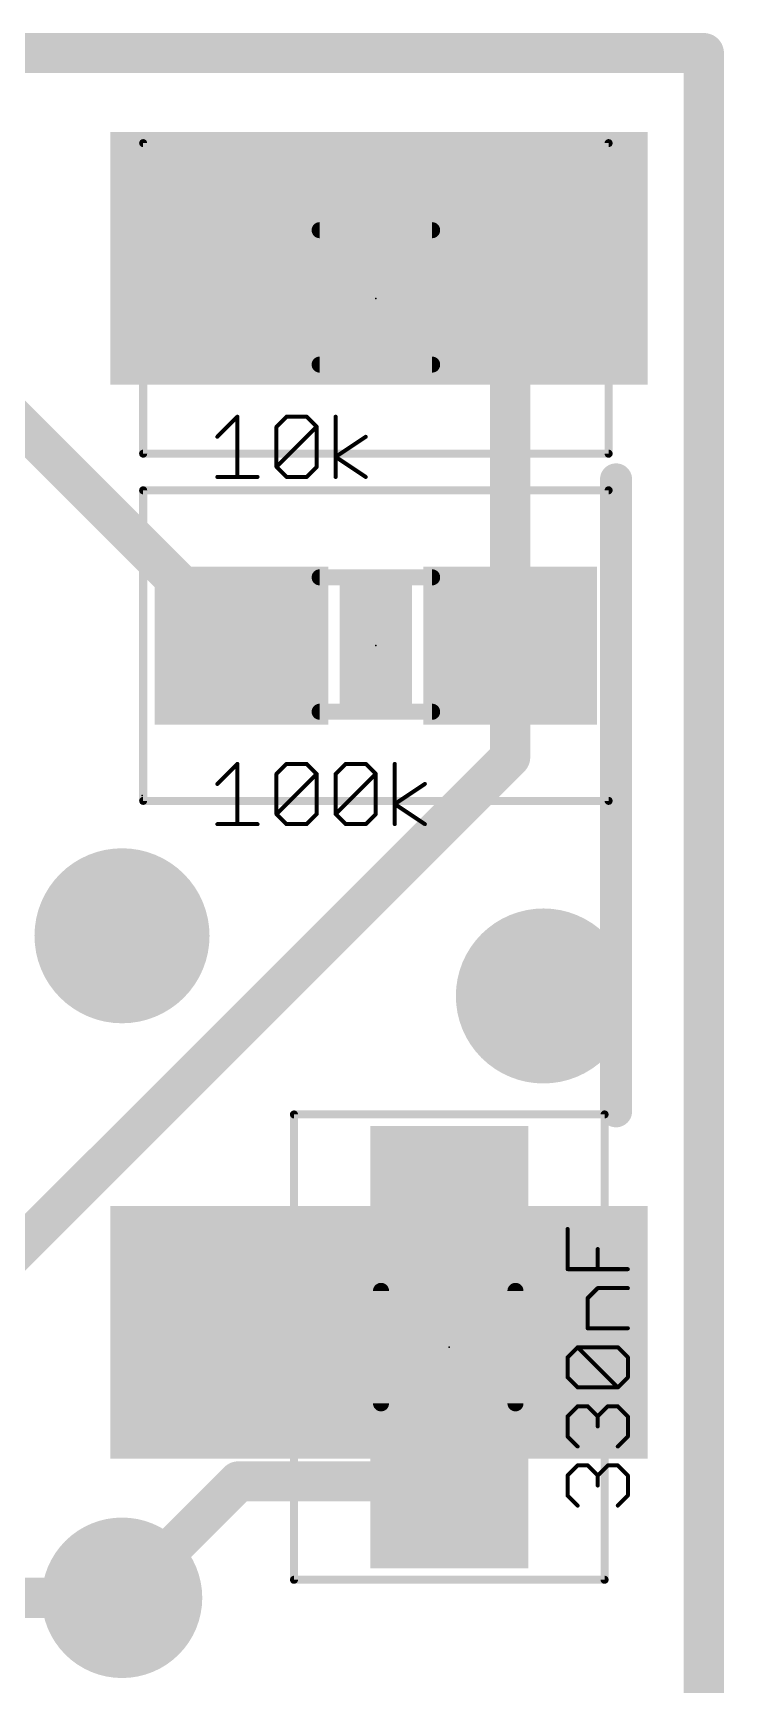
# Model space of a CAD drawing. Extents: x -15 to 92, y -11 to 29.
# Drawn here: x 42.74 to 47.12, y 18.88 to 29.34 of the extents above; entities that cross this region are included whole.
import ezdxf

# ---------------------------------------------------------------- set-up
doc = ezdxf.new("R2010")
doc.units = 0
for name, color, linetype in [('1', 22, 'CONTINUOUS'), ('16', 175, 'CONTINUOUS'), ('18', 82, 'CONTINUOUS'), ('20', 7, 'CONTINUOUS'), ('21', 253, 'CONTINUOUS'), ('22', 253, 'CONTINUOUS'), ('23', 7, 'CONTINUOUS'), ('24', 7, 'CONTINUOUS'), ('27', 253, 'CONTINUOUS'), ('39', 22, 'CONTINUOUS'), ('51', 253, 'CONTINUOUS')]:
    doc.layers.add(name, color=color, linetype=linetype)

# ---------------------------------------------------------------- blocks, each defined once
blk = doc.blocks.new('RECT')
blk.add_solid([(-0.5, -0.5), (0.5, -0.5), (-0.5, 0.5), (0.5, 0.5)])
blk = doc.blocks.new('ROUNDV')
at = {"const_width": 0.5}
blk.add_lwpolyline([(0, -0.25, 1), (0, 0.25, 1), (0, -0.25)], format="xyb", dxfattribs=at)

msp = doc.modelspace()

# ---------------------------------------------------------------- linework, layer by layer
at = {"layer": '1', "const_width": 0.254}
for points in [[(0, 29.21), (46.99, 29.21)], [(46.99, 29.21), (46.99, 0)], [(41.7611, 27.762), (44.0639, 25.4592)], [(45.7639, 27.657), (45.7639, 25.4592)], [(45.7639, 25.4592), (45.7639, 24.7521)], [(45.7639, 24.7521), (42.2848, 21.273)], [(44.044, 20.168), (43.307, 19.431)], [(45.3784, 20.168), (44.044, 20.168)]]:
    msp.add_lwpolyline(points, dxfattribs=at)
at = {"layer": '1', "const_width": 0.127}
for points in [[(47.0535, 29.21, 1), (46.9265, 29.21)], [(46.99, 29.1465, 1), (46.99, 29.2735)], [(45.8274, 27.657, 1), (45.7004, 27.657)], [(44.019, 25.4143, 1), (44.1088, 25.5041)], [(45.8274, 25.4592, 1), (45.7004, 25.4592)], [(45.7004, 25.4592, 1), (45.8274, 25.4592)], [(45.7004, 24.7521, 1), (45.8274, 24.7521)], [(45.8088, 24.7072, 1), (45.719, 24.797)], [(44.044, 20.2315, 1), (44.044, 20.1045)], [(44.0889, 20.1231, 1), (43.9991, 20.2129)], [(45.3784, 20.1045, 1), (45.3784, 20.2315)], [(43.2621, 19.4759, 1), (43.3519, 19.3861)]]:
    msp.add_lwpolyline(points, format="xyb", dxfattribs=at)
at = {"layer": '16', "const_width": 0.254}
for points in [[(0, 29.21), (46.99, 29.21)], [(46.99, 29.21), (46.99, 0)], [(43.307, 19.431), (39.878, 19.431)]]:
    msp.add_lwpolyline(points, dxfattribs=at)
at = {"layer": '16', "const_width": 0.127}
for points in [[(47.0535, 29.21, 1), (46.9265, 29.21)], [(46.99, 29.1465, 1), (46.99, 29.2735)], [(43.307, 19.3675, 1), (43.307, 19.4945)]]:
    msp.add_lwpolyline(points, format="xyb", dxfattribs=at)
at = {"layer": '20', "const_width": 0.2032}
for points in [[(46.99, 29.21), (0, 29.21)], [(46.99, 0), (46.99, 29.21)]]:
    msp.add_lwpolyline(points, dxfattribs=at)
at = {"layer": '20', "const_width": 0.1016}
for points in [[(47.0408, 29.21, 1), (46.9392, 29.21)], [(46.99, 29.1592, 1), (46.99, 29.2608)]]:
    msp.add_lwpolyline(points, format="xyb", dxfattribs=at)
at = {"layer": '21', "const_width": 0.5588}
msp.add_lwpolyline([(45.3479, 21.018), (45.4089, 21.018)], dxfattribs=at)
at = {"layer": '21', "const_width": 0.2794}
for points in [[(45.3479, 21.1577, 1), (45.3479, 20.8783)], [(45.4089, 20.8783, 1), (45.4089, 21.1577)]]:
    msp.add_lwpolyline(points, format="xyb", dxfattribs=at)
at = {"layer": '22', "const_width": 0.2032}
msp.add_lwpolyline([(46.434, 26.511), (46.434, 22.511)], dxfattribs=at)
at = {"layer": '22', "const_width": 0.1016}
for points in [[(46.4848, 26.511, 1), (46.3832, 26.511)], [(46.3832, 22.511, 1), (46.4848, 22.511)]]:
    msp.add_lwpolyline(points, format="xyb", dxfattribs=at)
at = {"layer": '23'}
for p in [(44.9139, 27.657), (44.9139, 25.4592), (45.3784, 21.018)]:
    msp.add_point(p, dxfattribs=at)
at = {"layer": '24'}
msp.add_point((43.434, 24.511), dxfattribs=at)
at = {"layer": '27', "const_width": 0.0254}
for points in [[(43.9106, 26.781), (44.0377, 26.9081)], [(44.0377, 26.9081), (44.0377, 26.5267)], [(44.2848, 26.8445), (44.3484, 26.9081)], [(44.3484, 26.9081), (44.4755, 26.9081)], [(44.4755, 26.9081), (44.5391, 26.8445)], [(44.659, 26.5267), (44.659, 26.9081)], [(44.2848, 26.5903), (44.2848, 26.8445)], [(44.2848, 26.5903), (44.5391, 26.8445)], [(44.5391, 26.8445), (44.5391, 26.5903)], [(44.659, 26.6539), (44.8497, 26.781)], [(44.3484, 26.5267), (44.2848, 26.5903)], [(44.5391, 26.5903), (44.4755, 26.5267)], [(44.8497, 26.5267), (44.659, 26.6539)], [(43.9106, 26.5267), (44.1648, 26.5267)], [(44.4755, 26.5267), (44.3484, 26.5267)], [(43.9106, 24.5831), (44.0377, 24.7102)], [(44.0377, 24.7102), (44.0377, 24.3289)], [(44.2848, 24.6467), (44.3484, 24.7102)], [(44.3484, 24.7102), (44.4755, 24.7102)], [(44.4755, 24.7102), (44.5391, 24.6467)], [(44.659, 24.6467), (44.7226, 24.7102)], [(44.7226, 24.7102), (44.8497, 24.7102)], [(44.8497, 24.7102), (44.9133, 24.6467)], [(45.0333, 24.3289), (45.0333, 24.7102)], [(44.2848, 24.3924), (44.2848, 24.6467)], [(44.2848, 24.3924), (44.5391, 24.6467)], [(44.5391, 24.6467), (44.5391, 24.3924)], [(44.659, 24.3924), (44.659, 24.6467)], [(44.659, 24.3924), (44.9133, 24.6467)], [(44.9133, 24.6467), (44.9133, 24.3924)], [(45.0333, 24.456), (45.2239, 24.5831)], [(44.3484, 24.3289), (44.2848, 24.3924)], [(44.5391, 24.3924), (44.4755, 24.3289)], [(44.7226, 24.3289), (44.659, 24.3924)], [(44.9133, 24.3924), (44.8497, 24.3289)], [(45.2239, 24.3289), (45.0333, 24.456)], [(43.9106, 24.3289), (44.1648, 24.3289)], [(44.4755, 24.3289), (44.3484, 24.3289)], [(44.8497, 24.3289), (44.7226, 24.3289)], [(46.1273, 21.5115), (46.1273, 21.7657)], [(46.318, 21.5115), (46.318, 21.6386)], [(46.5087, 21.5115), (46.1273, 21.5115)], [(46.2545, 21.328), (46.318, 21.3915)], [(46.2545, 21.1373), (46.2545, 21.328)], [(46.318, 21.3915), (46.5087, 21.3915)], [(46.5087, 21.1373), (46.2545, 21.1373)], [(46.1273, 20.9538), (46.1909, 21.0173)], [(46.1909, 21.0173), (46.4451, 21.0173)], [(46.4451, 20.7631), (46.1909, 21.0173)], [(46.4451, 21.0173), (46.5087, 20.9538)], [(46.1273, 20.8267), (46.1273, 20.9538)], [(46.5087, 20.9538), (46.5087, 20.8267)], [(46.1909, 20.7631), (46.1273, 20.8267)], [(46.5087, 20.8267), (46.4451, 20.7631)], [(46.4451, 20.7631), (46.1909, 20.7631)], [(46.1273, 20.5796), (46.1909, 20.6431)], [(46.1909, 20.6431), (46.2545, 20.6431)], [(46.2545, 20.6431), (46.318, 20.5796)], [(46.318, 20.5796), (46.3816, 20.6431)], [(46.3816, 20.6431), (46.4451, 20.6431)], [(46.4451, 20.6431), (46.5087, 20.5796)], [(46.1273, 20.4525), (46.1273, 20.5796)], [(46.318, 20.5796), (46.318, 20.516)], [(46.5087, 20.5796), (46.5087, 20.4525)], [(46.1909, 20.3889), (46.1273, 20.4525)], [(46.5087, 20.4525), (46.4451, 20.3889)], [(46.1273, 20.2054), (46.1909, 20.2689)], [(46.1273, 20.0782), (46.1273, 20.2054)], [(46.1909, 20.2689), (46.2545, 20.2689)], [(46.2545, 20.2689), (46.318, 20.2054)], [(46.318, 20.2054), (46.3816, 20.2689)], [(46.318, 20.2054), (46.318, 20.1418)], [(46.3816, 20.2689), (46.4451, 20.2689)], [(46.4451, 20.2689), (46.5087, 20.2054)], [(46.5087, 20.2054), (46.5087, 20.0782)], [(46.1909, 20.0147), (46.1273, 20.0782)], [(46.5087, 20.0782), (46.4451, 20.0147)]]:
    msp.add_lwpolyline(points, dxfattribs=at)
at = {"layer": '27', "const_width": 0.0127}
for points in [[(44.0441, 26.9081, 1), (44.0314, 26.9081)], [(44.0422, 26.9036, 1), (44.0332, 26.9126)], [(44.3484, 26.9144, 1), (44.3484, 26.9017)], [(44.3529, 26.9036, 1), (44.3439, 26.9126)], [(44.48, 26.9126, 1), (44.471, 26.9036)], [(44.4755, 26.9017, 1), (44.4755, 26.9144)], [(44.6654, 26.9081, 1), (44.6527, 26.9081)], [(43.9061, 26.7854, 1), (43.9151, 26.7765)], [(44.2803, 26.849, 1), (44.2893, 26.84)], [(44.2912, 26.8445, 1), (44.2785, 26.8445)], [(44.5454, 26.8445, 1), (44.5327, 26.8445)], [(44.5435, 26.84, 1), (44.5346, 26.849)], [(44.5346, 26.84, 1), (44.5435, 26.849)], [(44.8532, 26.7757, 1), (44.8462, 26.7862)], [(44.2893, 26.5948, 1), (44.2803, 26.5858)], [(44.2803, 26.5948, 1), (44.2893, 26.5858)], [(44.2785, 26.5903, 1), (44.2912, 26.5903)], [(44.5327, 26.5903, 1), (44.5454, 26.5903)], [(44.5435, 26.5858, 1), (44.5346, 26.5948)], [(44.6626, 26.6591, 1), (44.6555, 26.6486)], [(44.6555, 26.6591, 1), (44.6626, 26.6486)], [(43.9106, 26.5331, 1), (43.9106, 26.5204)], [(44.0314, 26.5267, 1), (44.0441, 26.5267)], [(44.1648, 26.5204, 1), (44.1648, 26.5331)], [(44.3484, 26.5331, 1), (44.3484, 26.5204)], [(44.3439, 26.5223, 1), (44.3529, 26.5312)], [(44.471, 26.5312, 1), (44.48, 26.5223)], [(44.4755, 26.5204, 1), (44.4755, 26.5331)], [(44.6527, 26.5267, 1), (44.6654, 26.5267)], [(44.8462, 26.5215, 1), (44.8532, 26.532)], [(44.0441, 24.7102, 1), (44.0314, 24.7102)], [(44.0422, 24.7057, 1), (44.0332, 24.7147)], [(44.3484, 24.7166, 1), (44.3484, 24.7039)], [(44.3529, 24.7057, 1), (44.3439, 24.7147)], [(44.48, 24.7147, 1), (44.471, 24.7057)], [(44.4755, 24.7039, 1), (44.4755, 24.7166)], [(44.7226, 24.7166, 1), (44.7226, 24.7039)], [(44.7271, 24.7057, 1), (44.7181, 24.7147)], [(44.8542, 24.7147, 1), (44.8452, 24.7057)], [(44.8497, 24.7039, 1), (44.8497, 24.7166)], [(45.0396, 24.7102, 1), (45.0269, 24.7102)], [(43.9061, 24.5876, 1), (43.9151, 24.5786)], [(44.2803, 24.6511, 1), (44.2893, 24.6422)], [(44.2912, 24.6467, 1), (44.2785, 24.6467)], [(44.5454, 24.6467, 1), (44.5327, 24.6467)], [(44.5435, 24.6422, 1), (44.5346, 24.6511)], [(44.5346, 24.6422, 1), (44.5435, 24.6511)], [(44.6654, 24.6467, 1), (44.6527, 24.6467)], [(44.6546, 24.6511, 1), (44.6635, 24.6422)], [(44.9196, 24.6467, 1), (44.9069, 24.6467)], [(44.9177, 24.6422, 1), (44.9088, 24.6511)], [(44.9088, 24.6422, 1), (44.9177, 24.6511)], [(45.2274, 24.5778, 1), (45.2204, 24.5884)], [(44.2893, 24.3969, 1), (44.2803, 24.3879)], [(44.2803, 24.3969, 1), (44.2893, 24.3879)], [(44.2785, 24.3924, 1), (44.2912, 24.3924)], [(44.5327, 24.3924, 1), (44.5454, 24.3924)], [(44.5435, 24.3879, 1), (44.5346, 24.3969)], [(44.6635, 24.3969, 1), (44.6546, 24.3879)], [(44.6546, 24.3969, 1), (44.6635, 24.3879)], [(44.6527, 24.3924, 1), (44.6654, 24.3924)], [(44.9069, 24.3924, 1), (44.9196, 24.3924)], [(44.9177, 24.3879, 1), (44.9088, 24.3969)], [(45.0368, 24.4613, 1), (45.0297, 24.4507)], [(45.0297, 24.4613, 1), (45.0368, 24.4507)], [(43.9106, 24.3352, 1), (43.9106, 24.3225)], [(44.0314, 24.3289, 1), (44.0441, 24.3289)], [(44.1648, 24.3225, 1), (44.1648, 24.3352)], [(44.3484, 24.3352, 1), (44.3484, 24.3225)], [(44.3439, 24.3244, 1), (44.3529, 24.3334)], [(44.471, 24.3334, 1), (44.48, 24.3244)], [(44.4755, 24.3225, 1), (44.4755, 24.3352)], [(44.7226, 24.3352, 1), (44.7226, 24.3225)], [(44.7181, 24.3244, 1), (44.7271, 24.3334)], [(44.8452, 24.3334, 1), (44.8542, 24.3244)], [(44.8497, 24.3225, 1), (44.8497, 24.3352)], [(45.0269, 24.3289, 1), (45.0396, 24.3289)], [(45.2204, 24.3236, 1), (45.2274, 24.3342)], [(46.1337, 21.7657, 1), (46.121, 21.7657)], [(46.3244, 21.6386, 1), (46.3117, 21.6386)], [(46.1273, 21.5179, 1), (46.1273, 21.5052)], [(46.121, 21.5115, 1), (46.1337, 21.5115)], [(46.3117, 21.5115, 1), (46.3244, 21.5115)], [(46.5087, 21.5052, 1), (46.5087, 21.5179)], [(46.2608, 21.328, 1), (46.2481, 21.328)], [(46.25, 21.3325, 1), (46.2589, 21.3235)], [(46.318, 21.3979, 1), (46.318, 21.3852)], [(46.3225, 21.387, 1), (46.3135, 21.396)], [(46.5087, 21.3852, 1), (46.5087, 21.3979)], [(46.2545, 21.1437, 1), (46.2545, 21.131)], [(46.2481, 21.1373, 1), (46.2608, 21.1373)], [(46.5087, 21.131, 1), (46.5087, 21.1437)], [(46.1909, 21.0237, 1), (46.1909, 21.011)], [(46.1954, 21.0218, 1), (46.1864, 21.0128)], [(46.1954, 21.0128, 1), (46.1864, 21.0218)], [(46.4496, 21.0218, 1), (46.4406, 21.0128)], [(46.4451, 21.011, 1), (46.4451, 21.0237)], [(46.1337, 20.9538, 1), (46.121, 20.9538)], [(46.1229, 20.9583, 1), (46.1318, 20.9493)], [(46.515, 20.9538, 1), (46.5023, 20.9538)], [(46.5042, 20.9493, 1), (46.5132, 20.9583)], [(46.1318, 20.8311, 1), (46.1229, 20.8222)], [(46.121, 20.8267, 1), (46.1337, 20.8267)], [(46.5023, 20.8267, 1), (46.515, 20.8267)], [(46.5132, 20.8222, 1), (46.5042, 20.8311)], [(46.1909, 20.7695, 1), (46.1909, 20.7568)], [(46.1864, 20.7586, 1), (46.1954, 20.7676)], [(46.4406, 20.7676, 1), (46.4496, 20.7586)], [(46.4406, 20.7586, 1), (46.4496, 20.7676)], [(46.4451, 20.7568, 1), (46.4451, 20.7695)], [(46.1909, 20.6495, 1), (46.1909, 20.6368)], [(46.1954, 20.6386, 1), (46.1864, 20.6476)], [(46.2589, 20.6476, 1), (46.25, 20.6386)], [(46.2545, 20.6368, 1), (46.2545, 20.6495)], [(46.3816, 20.6495, 1), (46.3816, 20.6368)], [(46.3861, 20.6386, 1), (46.3771, 20.6476)], [(46.4496, 20.6476, 1), (46.4406, 20.6386)], [(46.4451, 20.6368, 1), (46.4451, 20.6495)], [(46.1337, 20.5796, 1), (46.121, 20.5796)], [(46.1229, 20.584, 1), (46.1318, 20.5751)], [(46.3135, 20.584, 1), (46.3225, 20.5751)], [(46.3244, 20.5796, 1), (46.3117, 20.5796)], [(46.3117, 20.516, 1), (46.3244, 20.516)], [(46.3135, 20.5751, 1), (46.3225, 20.584)], [(46.515, 20.5796, 1), (46.5023, 20.5796)], [(46.5042, 20.5751, 1), (46.5132, 20.584)], [(46.1318, 20.4569, 1), (46.1229, 20.448)], [(46.121, 20.4525, 1), (46.1337, 20.4525)], [(46.1864, 20.3844, 1), (46.1954, 20.3934)], [(46.4406, 20.3934, 1), (46.4496, 20.3844)], [(46.5023, 20.4525, 1), (46.515, 20.4525)], [(46.5132, 20.448, 1), (46.5042, 20.4569)], [(46.1337, 20.2054, 1), (46.121, 20.2054)], [(46.1229, 20.2098, 1), (46.1318, 20.2009)], [(46.1909, 20.2753, 1), (46.1909, 20.2626)], [(46.1954, 20.2644, 1), (46.1864, 20.2734)], [(46.2589, 20.2734, 1), (46.25, 20.2644)], [(46.2545, 20.2626, 1), (46.2545, 20.2753)], [(46.3135, 20.2098, 1), (46.3225, 20.2009)], [(46.3244, 20.2054, 1), (46.3117, 20.2054)], [(46.3135, 20.2009, 1), (46.3225, 20.2098)], [(46.3816, 20.2753, 1), (46.3816, 20.2626)], [(46.3861, 20.2644, 1), (46.3771, 20.2734)], [(46.4496, 20.2734, 1), (46.4406, 20.2644)], [(46.4451, 20.2626, 1), (46.4451, 20.2753)], [(46.515, 20.2054, 1), (46.5023, 20.2054)], [(46.5042, 20.2009, 1), (46.5132, 20.2098)], [(46.1318, 20.0827, 1), (46.1229, 20.0738)], [(46.121, 20.0782, 1), (46.1337, 20.0782)], [(46.3117, 20.1418, 1), (46.3244, 20.1418)], [(46.5023, 20.0782, 1), (46.515, 20.0782)], [(46.5132, 20.0738, 1), (46.5042, 20.0827)], [(46.1864, 20.0102, 1), (46.1954, 20.0192)], [(46.4406, 20.0192, 1), (46.4496, 20.0102)]]:
    msp.add_lwpolyline(points, format="xyb", dxfattribs=at)
at = {"layer": '39', "const_width": 0.0508}
for points in [[(43.4409, 28.64), (46.3869, 28.64)], [(43.4409, 26.674), (43.4409, 28.64)], [(46.3869, 28.64), (46.3869, 26.674)], [(46.3869, 26.674), (43.4409, 26.674)], [(43.4409, 26.4422), (46.3869, 26.4422)], [(43.4409, 24.4762), (43.4409, 26.4422)], [(46.3869, 26.4422), (46.3869, 24.4762)], [(46.3869, 24.4762), (43.4409, 24.4762)], [(44.3954, 19.545), (44.3954, 22.491)], [(44.3954, 22.491), (46.3614, 22.491)], [(46.3614, 22.491), (46.3614, 19.545)], [(46.3614, 19.545), (44.3954, 19.545)]]:
    msp.add_lwpolyline(points, dxfattribs=at)
at = {"layer": '39', "const_width": 0.0254}
for points in [[(43.4409, 28.6527, 1), (43.4409, 28.6273)], [(43.4536, 28.64, 1), (43.4282, 28.64)], [(46.3996, 28.64, 1), (46.3742, 28.64)], [(46.3869, 28.6273, 1), (46.3869, 28.6527)], [(43.4409, 26.6867, 1), (43.4409, 26.6613)], [(43.4282, 26.674, 1), (43.4536, 26.674)], [(46.3742, 26.674, 1), (46.3996, 26.674)], [(46.3869, 26.6613, 1), (46.3869, 26.6867)], [(43.4409, 26.4549, 1), (43.4409, 26.4295)], [(43.4536, 26.4422, 1), (43.4282, 26.4422)], [(46.3996, 26.4422, 1), (46.3742, 26.4422)], [(46.3869, 26.4295, 1), (46.3869, 26.4549)], [(43.4409, 24.4889, 1), (43.4409, 24.4635)], [(43.4282, 24.4762, 1), (43.4536, 24.4762)], [(46.3742, 24.4762, 1), (46.3996, 24.4762)], [(46.3869, 24.4635, 1), (46.3869, 24.4889)], [(44.4081, 22.491, 1), (44.3827, 22.491)], [(44.3954, 22.5037, 1), (44.3954, 22.4783)], [(46.3741, 22.491, 1), (46.3487, 22.491)], [(46.3614, 22.4783, 1), (46.3614, 22.5037)], [(44.3954, 19.5577, 1), (44.3954, 19.5323)], [(44.3827, 19.545, 1), (44.4081, 19.545)], [(46.3487, 19.545, 1), (46.3741, 19.545)], [(46.3614, 19.5323, 1), (46.3614, 19.5577)]]:
    msp.add_lwpolyline(points, format="xyb", dxfattribs=at)
at = {"layer": '51', "const_width": 0.1016}
for points in [[(44.5579, 28.089), (45.2699, 28.089)], [(44.5579, 27.238), (45.2699, 27.238)], [(44.5579, 25.8912), (45.2699, 25.8912)], [(44.5579, 25.0402), (45.2699, 25.0402)], [(44.9464, 20.662), (44.9464, 21.374)], [(45.7974, 20.662), (45.7974, 21.374)]]:
    msp.add_lwpolyline(points, dxfattribs=at)
at = {"layer": '51', "const_width": 0.0508}
for points in [[(44.5579, 28.1144, 1), (44.5579, 28.0636)], [(45.2699, 28.0636, 1), (45.2699, 28.1144)], [(44.5579, 27.2634, 1), (44.5579, 27.2126)], [(45.2699, 27.2126, 1), (45.2699, 27.2634)], [(44.5579, 25.9166, 1), (44.5579, 25.8658)], [(45.2699, 25.8658, 1), (45.2699, 25.9166)], [(44.5579, 25.0656, 1), (44.5579, 25.0148)], [(45.2699, 25.0148, 1), (45.2699, 25.0656)], [(44.9718, 21.374, 1), (44.921, 21.374)], [(45.8228, 21.374, 1), (45.772, 21.374)], [(44.921, 20.662, 1), (44.9718, 20.662)], [(45.772, 20.662, 1), (45.8228, 20.662)]]:
    msp.add_lwpolyline(points, format="xyb", dxfattribs=at)

# ---------------------------------------------------------------- block references
at = {"layer": '1', "xscale": 1.1}
for p in [(44.0639, 27.657), (45.7639, 27.657), (44.0639, 25.4592), (45.7639, 25.4592)]:
    msp.add_blockref('RECT', p, dxfattribs=at)
at = {"layer": '1', "xscale": 1.1, "rotation": 90}
for p in [(45.3784, 21.868), (45.3784, 20.168)]:
    msp.add_blockref('RECT', p, dxfattribs=at)
at = {"layer": '16', "xscale": 3.4, "yscale": 1.6}
for p in [(44.934, 27.911), (44.934, 21.111)]:
    msp.add_blockref('RECT', p, dxfattribs=at)
at = {"layer": '18'}
for p, xscale, yscale in [((43.307, 23.622), 1.108, 1.108), ((43.307, 23.622), 1.108, 1.108), ((45.974, 23.241), 1.108, 1.108), ((45.974, 23.241), 1.108, 1.108), ((43.307, 19.431), 1.016, 1.016), ((43.307, 19.431), 1.016, 1.016)]:
    msp.add_blockref('ROUNDV', p, dxfattribs=dict(at, xscale=xscale, yscale=yscale))
at = {"layer": '21', "xscale": 0.4572, "yscale": 0.762}
for p in [(44.9139, 27.657), (44.9139, 25.4592)]:
    msp.add_blockref('RECT', p, dxfattribs=at)
at = {"layer": '51', "xscale": 0.5001, "yscale": 0.95}
for p in [(44.3258, 27.6621), (45.4942, 27.6621), (44.3258, 25.4643), (45.4942, 25.4643)]:
    msp.add_blockref('RECT', p, dxfattribs=at)
at = {"layer": '51', "xscale": 0.5001, "yscale": 0.95, "rotation": 90}
for p in [(45.3733, 21.5982), (45.3733, 20.4298)]:
    msp.add_blockref('RECT', p, dxfattribs=at)

doc.saveas('drawing.dxf')
